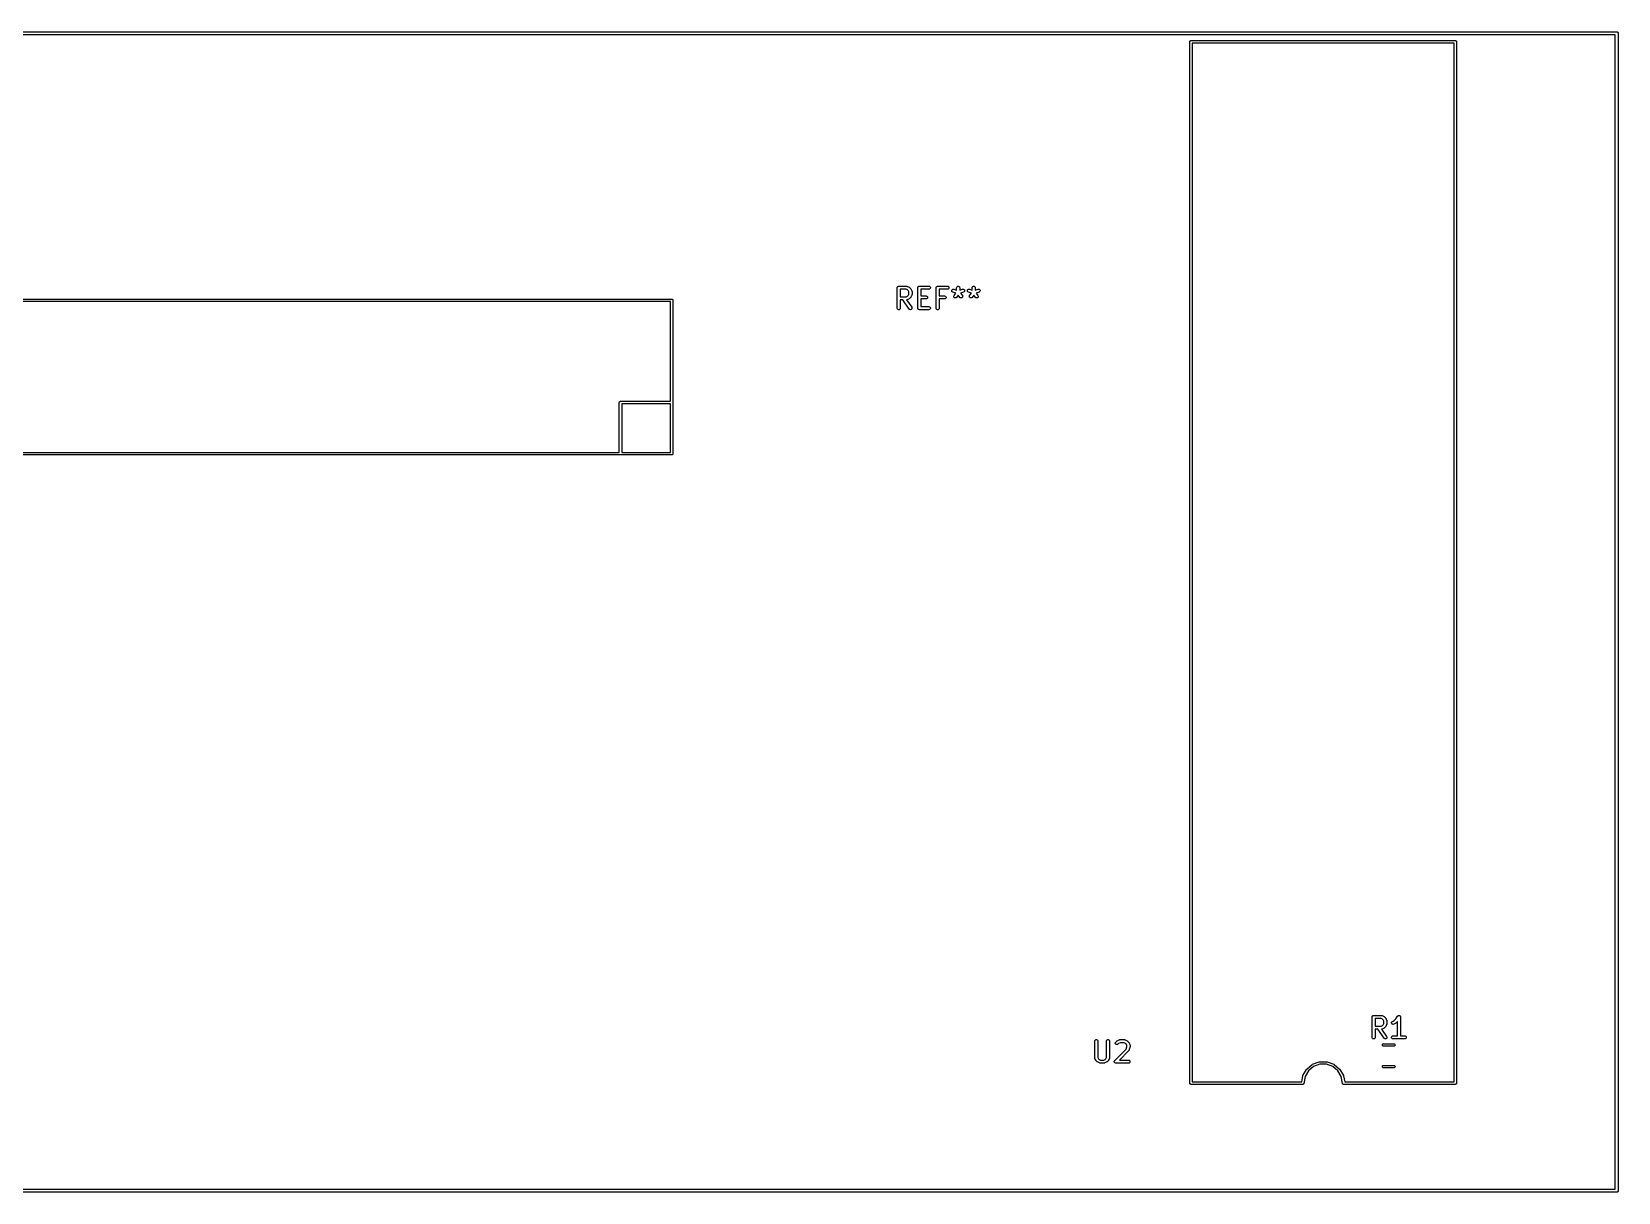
# Model space of a CAD drawing. Extents: x 70 to 225, y -126 to -70.
# Drawn here: x 147.7 to 225.3, y -126.5 to -69.7 of the extents above; entities that cross this region are included whole.
import ezdxf

# ---------------------------------------------------------------- set-up
doc = ezdxf.new("R2010")
doc.units = 0
doc.header["$MEASUREMENT"] = 0
doc.layers.add('BLACK', color=7, linetype='CONTINUOUS')

msp = doc.modelspace()

# ---------------------------------------------------------------- linework, layer by layer
at = {"layer": 'Black'}
for p, q in [((70.2, -69.725), (225.2, -69.725)), ((225.2, -69.725), (225.206, -69.7261)), ((225.206, -69.7261), (225.213, -69.7261)), ((225.213, -69.7261), (225.219, -69.7284)), ((225.219, -69.7284), (225.226, -69.7295)), ((225.226, -69.7295), (225.231, -69.7328)), ((225.231, -69.7328), (225.237, -69.735)), ((225.237, -69.735), (225.243, -69.7393)), ((225.243, -69.7393), (225.248, -69.7425)), ((225.248, -69.7425), (225.252, -69.7476)), ((225.252, -69.7476), (225.257, -69.7518)), ((225.257, -69.7518), (225.261, -69.7575)), ((225.261, -69.7575), (225.265, -69.7625)), ((225.265, -69.7625), (225.267, -69.7687)), ((225.267, -69.7687), (225.27, -69.7743)), ((225.27, -69.7743), (225.272, -69.7808)), ((225.272, -69.7808), (225.274, -69.787)), ((225.274, -69.787), (225.274, -69.7935)), ((225.274, -69.7935), (225.275, -69.8)), ((225.275, -69.8), (225.275, -126.4)), ((225.125, -69.875), (70.275, -69.875)), ((204.326, -70.2173), (204.327, -70.2122)), ((204.326, -121.137), (204.326, -70.2173)), ((204.327, -70.2069), (204.329, -70.202)), ((204.327, -70.2122), (204.327, -70.2069)), ((204.329, -70.202), (204.33, -70.1968)), ((204.33, -70.1968), (204.333, -70.1923)), ((204.333, -70.1923), (204.334, -70.1873)), ((204.334, -70.1873), (204.338, -70.1833)), ((204.338, -70.1833), (204.34, -70.1788)), ((204.34, -70.1788), (204.344, -70.1754)), ((204.344, -70.1754), (204.348, -70.1714)), ((204.348, -70.1714), (204.352, -70.1687)), ((204.352, -70.1687), (204.356, -70.1654)), ((204.356, -70.1654), (204.361, -70.1636)), ((204.361, -70.1636), (204.366, -70.161)), ((204.366, -70.161), (204.371, -70.16)), ((204.371, -70.16), (204.376, -70.1582)), ((204.376, -70.1582), (204.381, -70.1582)), ((204.381, -70.1582), (204.386, -70.1573)), ((204.386, -70.1573), (217.306, -70.1573)), ((217.246, -70.2773), (204.446, -70.2773)), ((204.446, -70.2773), (204.446, -121.077)), ((217.246, -121.077), (217.246, -70.2773)), ((217.306, -70.1573), (217.312, -70.1582)), ((217.312, -70.1582), (217.317, -70.1582)), ((217.317, -70.1582), (217.322, -70.16)), ((217.322, -70.16), (217.327, -70.161)), ((217.327, -70.161), (217.331, -70.1636)), ((217.331, -70.1636), (217.336, -70.1654)), ((217.336, -70.1654), (217.34, -70.1687)), ((217.34, -70.1687), (217.345, -70.1714)), ((217.345, -70.1714), (217.348, -70.1754)), ((217.348, -70.1754), (217.352, -70.1788)), ((217.352, -70.1788), (217.355, -70.1833)), ((217.355, -70.1833), (217.358, -70.1873)), ((217.358, -70.1873), (217.36, -70.1923)), ((217.36, -70.1923), (217.363, -70.1968)), ((217.363, -70.1968), (217.364, -70.202)), ((217.364, -70.202), (217.365, -70.2069)), ((217.365, -70.2069), (217.365, -70.2122)), ((217.365, -70.2122), (217.366, -70.2173)), ((217.366, -70.2173), (217.366, -121.137)), ((225.125, -126.325), (225.125, -69.875)), ((190.021, -82.2294), (190.024, -82.2232)), ((190.021, -82.2359), (190.021, -82.2294)), ((190.024, -82.2232), (190.025, -82.2167)), ((190.025, -82.2167), (190.028, -82.211)), ((190.028, -82.211), (190.03, -82.2049)), ((190.03, -82.2049), (190.035, -82.1999)), ((190.035, -82.1999), (190.038, -82.1942)), ((190.038, -82.1942), (190.043, -82.19)), ((190.043, -82.19), (190.047, -82.1849)), ((190.047, -82.1849), (190.053, -82.1816)), ((190.053, -82.1816), (190.058, -82.1774)), ((190.058, -82.1774), (190.064, -82.1752)), ((190.064, -82.1752), (190.07, -82.1719)), ((190.07, -82.1719), (190.076, -82.1708)), ((190.076, -82.1708), (190.082, -82.1685)), ((190.082, -82.1685), (190.089, -82.1685)), ((190.089, -82.1685), (190.095, -82.1674)), ((190.095, -82.1674), (190.476, -82.1674)), ((190.476, -82.1674), (190.48, -82.1681)), ((190.48, -82.1681), (190.485, -82.1679)), ((190.485, -82.1679), (190.493, -82.1704)), ((190.493, -82.1704), (190.502, -82.1719)), ((190.502, -82.1719), (190.506, -82.1741)), ((190.506, -82.1741), (190.51, -82.1753)), ((190.51, -82.1753), (190.605, -82.2229)), ((190.605, -82.2229), (190.615, -82.2301)), ((191.021, -82.2294), (191.024, -82.2232)), ((191.021, -82.2359), (191.021, -82.2294)), ((191.024, -82.2232), (191.025, -82.2167)), ((191.025, -82.2167), (191.028, -82.211)), ((191.028, -82.211), (191.03, -82.2049)), ((191.03, -82.2049), (191.035, -82.1999)), ((191.035, -82.1999), (191.038, -82.1942)), ((191.038, -82.1942), (191.043, -82.19)), ((191.043, -82.19), (191.047, -82.1849)), ((191.047, -82.1849), (191.053, -82.1816)), ((191.053, -82.1816), (191.058, -82.1774)), ((191.058, -82.1774), (191.064, -82.1752)), ((191.064, -82.1752), (191.07, -82.1719)), ((191.07, -82.1719), (191.076, -82.1708)), ((191.076, -82.1708), (191.082, -82.1685)), ((191.082, -82.1685), (191.089, -82.1685)), ((191.089, -82.1685), (191.095, -82.1674)), ((191.095, -82.1674), (191.571, -82.1674)), ((191.571, -82.1674), (191.597, -82.1719)), ((191.597, -82.1719), (191.62, -82.1849)), ((191.62, -82.1849), (191.636, -82.2049)), ((191.636, -82.2049), (191.645, -82.2294)), ((191.645, -82.2294), (191.645, -82.2554)), ((191.926, -82.2294), (191.928, -82.2232)), ((191.926, -82.2359), (191.926, -82.2294)), ((191.928, -82.2232), (191.93, -82.2167)), ((191.93, -82.2167), (191.933, -82.211)), ((191.933, -82.211), (191.935, -82.2049)), ((191.935, -82.2049), (191.939, -82.1999)), ((191.939, -82.1999), (191.943, -82.1942)), ((191.943, -82.1942), (191.948, -82.19)), ((191.948, -82.19), (191.952, -82.1849)), ((191.952, -82.1849), (191.957, -82.1816)), ((191.957, -82.1816), (191.962, -82.1774)), ((191.962, -82.1774), (191.969, -82.1752)), ((191.969, -82.1752), (191.974, -82.1719)), ((191.974, -82.1719), (191.981, -82.1708)), ((191.981, -82.1708), (191.987, -82.1685)), ((191.987, -82.1685), (191.994, -82.1685)), ((191.994, -82.1685), (192, -82.1674)), ((192, -82.1674), (192.476, -82.1674)), ((192.476, -82.1674), (192.502, -82.1719)), ((192.502, -82.1719), (192.524, -82.1849)), ((192.524, -82.1849), (192.541, -82.2049)), ((192.541, -82.2049), (192.55, -82.2294)), ((192.55, -82.2294), (192.55, -82.2554)), ((192.925, -82.2424), (192.93, -82.2167)), ((192.93, -82.2167), (192.943, -82.1942)), ((192.943, -82.1942), (192.962, -82.1774)), ((192.962, -82.1774), (192.987, -82.1685)), ((192.987, -82.1685), (193.013, -82.1685)), ((193.013, -82.1685), (193.037, -82.1774)), ((193.037, -82.1774), (193.057, -82.1942)), ((193.057, -82.1942), (193.07, -82.2167)), ((193.07, -82.2167), (193.075, -82.2424)), ((193.687, -82.2424), (193.691, -82.2167)), ((193.691, -82.2167), (193.704, -82.1942)), ((193.704, -82.1942), (193.724, -82.1774)), ((193.724, -82.1774), (193.749, -82.1685)), ((193.749, -82.1685), (193.775, -82.1685)), ((193.775, -82.1685), (193.799, -82.1774)), ((193.799, -82.1774), (193.819, -82.1942)), ((193.819, -82.1942), (193.832, -82.2167)), ((193.832, -82.2167), (193.837, -82.2424)), ((88.9913, -82.7973), (178.991, -82.7973)), ((178.931, -82.9173), (89.0513, -82.9173)), ((178.931, -87.7973), (178.931, -82.9173)), ((178.991, -82.7973), (178.997, -82.7982)), ((178.997, -82.7982), (179.002, -82.7982)), ((179.002, -82.7982), (179.007, -82.8)), ((179.007, -82.8), (179.012, -82.801)), ((179.012, -82.801), (179.016, -82.8036)), ((179.016, -82.8036), (179.021, -82.8054)), ((179.021, -82.8054), (179.025, -82.8087)), ((179.025, -82.8087), (179.03, -82.8114)), ((179.03, -82.8114), (179.033, -82.8154)), ((179.033, -82.8154), (179.037, -82.8188)), ((179.037, -82.8188), (179.04, -82.8233)), ((179.04, -82.8233), (179.043, -82.8273)), ((179.043, -82.8273), (179.045, -82.8323)), ((179.045, -82.8323), (179.048, -82.8368)), ((179.048, -82.8368), (179.049, -82.842)), ((179.049, -82.842), (179.05, -82.8469)), ((179.05, -82.8469), (179.05, -82.8522)), ((179.05, -82.8522), (179.051, -82.8573)), ((179.051, -82.8573), (179.051, -90.3573)), ((190.02, -82.2424), (190.021, -82.2359)), ((190.02, -83.2424), (190.02, -82.2424)), ((190.17, -82.3174), (190.17, -82.6912)), ((190.458, -82.3174), (190.17, -82.3174)), ((190.17, -82.6912), (190.458, -82.6912)), ((190.294, -82.8412), (190.17, -82.8412)), ((190.17, -82.8412), (190.17, -83.2424)), ((190.605, -83.2854), (190.294, -82.8412)), ((190.527, -82.3516), (190.458, -82.3174)), ((190.458, -82.6912), (190.527, -82.6569)), ((190.48, -82.8404), (190.477, -82.841)), ((190.477, -82.841), (190.728, -83.1994)), ((190.485, -82.8407), (190.48, -82.8404)), ((190.493, -82.8382), (190.485, -82.8407)), ((190.502, -82.8367), (190.493, -82.8382)), ((190.506, -82.8345), (190.502, -82.8367)), ((190.51, -82.8333), (190.506, -82.8345)), ((190.605, -82.7857), (190.51, -82.8333)), ((190.557, -82.382), (190.527, -82.3516)), ((190.527, -82.6569), (190.557, -82.6265)), ((190.592, -82.4506), (190.557, -82.382)), ((190.557, -82.6265), (190.592, -82.558)), ((190.592, -82.558), (190.592, -82.4506)), ((190.615, -82.7785), (190.605, -82.7857)), ((190.615, -82.2301), (190.624, -82.237)), ((190.624, -82.7716), (190.615, -82.7785)), ((190.624, -82.237), (190.672, -82.2846)), ((190.672, -82.724), (190.624, -82.7716)), ((190.672, -82.2846), (190.679, -82.2944)), ((190.679, -82.7142), (190.672, -82.724)), ((190.679, -82.2944), (190.686, -82.3041)), ((190.686, -82.7045), (190.679, -82.7142)), ((190.686, -82.3041), (190.734, -82.3993)), ((190.734, -82.6093), (190.686, -82.7045)), ((190.734, -82.3993), (190.735, -82.4035)), ((190.735, -82.6051), (190.734, -82.6093)), ((190.735, -82.4035), (190.737, -82.4072)), ((190.737, -82.6014), (190.735, -82.6051)), ((190.737, -82.4072), (190.739, -82.4159)), ((190.739, -82.5927), (190.737, -82.6014)), ((190.739, -82.4159), (190.741, -82.4243)), ((190.741, -82.5843), (190.739, -82.5927)), ((190.741, -82.4243), (190.741, -82.4286)), ((190.741, -82.4286), (190.742, -82.4329)), ((190.742, -82.5757), (190.741, -82.58)), ((190.741, -82.58), (190.741, -82.5843)), ((190.742, -82.4329), (190.742, -82.5757)), ((191.02, -82.2424), (191.021, -82.2359)), ((191.02, -83.2424), (191.02, -82.2424)), ((191.571, -82.3174), (191.17, -82.3174)), ((191.17, -82.3174), (191.17, -82.6436)), ((191.17, -82.6436), (191.429, -82.6436)), ((191.429, -82.7936), (191.17, -82.7936)), ((191.17, -82.7936), (191.17, -83.1674)), ((191.429, -82.6436), (191.454, -82.6481)), ((191.454, -82.789), (191.429, -82.7936)), ((191.454, -82.6481), (191.477, -82.6611)), ((191.477, -82.776), (191.454, -82.789)), ((191.477, -82.6611), (191.494, -82.6811)), ((191.494, -82.7561), (191.477, -82.776)), ((191.494, -82.6811), (191.502, -82.7055)), ((191.502, -82.7316), (191.494, -82.7561)), ((191.502, -82.7055), (191.502, -82.7316)), ((191.597, -82.3129), (191.571, -82.3174)), ((191.62, -82.2998), (191.597, -82.3129)), ((191.636, -82.2799), (191.62, -82.2998)), ((191.645, -82.2554), (191.636, -82.2799)), ((191.925, -82.2424), (191.926, -82.2359)), ((191.925, -83.2424), (191.925, -82.2424)), ((192.476, -82.3174), (192.075, -82.3174)), ((192.075, -82.3174), (192.075, -82.6436)), ((192.075, -82.6436), (192.333, -82.6436)), ((192.333, -82.7936), (192.075, -82.7936)), ((192.075, -82.7936), (192.075, -83.2424)), ((192.333, -82.6436), (192.359, -82.6481)), ((192.359, -82.789), (192.333, -82.7936)), ((192.359, -82.6481), (192.382, -82.6611)), ((192.382, -82.776), (192.359, -82.789)), ((192.382, -82.6611), (192.398, -82.6811)), ((192.398, -82.7561), (192.382, -82.776)), ((192.398, -82.6811), (192.407, -82.7055)), ((192.407, -82.7316), (192.398, -82.7561)), ((192.407, -82.7055), (192.407, -82.7316)), ((192.502, -82.3129), (192.476, -82.3174)), ((192.524, -82.2998), (192.502, -82.3129)), ((192.541, -82.2799), (192.524, -82.2998)), ((192.55, -82.2554), (192.541, -82.2799)), ((192.688, -82.3699), (192.698, -82.3457)), ((192.688, -82.3959), (192.688, -82.3699)), ((192.696, -82.4207), (192.688, -82.3959)), ((192.712, -82.4411), (192.696, -82.4207)), ((192.698, -82.3457), (192.716, -82.3263)), ((192.734, -82.4549), (192.712, -82.4411)), ((192.716, -82.3263), (192.738, -82.314)), ((192.881, -82.5138), (192.734, -82.4549)), ((192.738, -82.314), (192.764, -82.3103)), ((192.764, -82.3103), (192.79, -82.3156)), ((192.782, -82.675), (192.785, -82.6492)), ((192.788, -82.7004), (192.782, -82.675)), ((192.785, -82.6492), (192.797, -82.626)), ((192.802, -82.7222), (192.788, -82.7004)), ((192.79, -82.3156), (192.925, -82.3697)), ((192.797, -82.626), (192.881, -82.5138)), ((192.823, -82.7379), (192.802, -82.7222)), ((192.848, -82.7454), (192.823, -82.7379)), ((192.874, -82.744), (192.848, -82.7454)), ((192.898, -82.7338), (192.874, -82.744)), ((192.917, -82.716), (192.898, -82.7338)), ((193, -82.6055), (192.917, -82.716)), ((192.925, -82.3697), (192.925, -82.2424)), ((193.083, -82.716), (193, -82.6055)), ((193.075, -82.2424), (193.075, -82.3697)), ((193.075, -82.3697), (193.21, -82.3156)), ((193.102, -82.7338), (193.083, -82.716)), ((193.126, -82.744), (193.102, -82.7338)), ((193.266, -82.4549), (193.119, -82.5138)), ((193.119, -82.5138), (193.203, -82.626)), ((193.152, -82.7454), (193.126, -82.744)), ((193.177, -82.7379), (193.152, -82.7454)), ((193.198, -82.7222), (193.177, -82.7379)), ((193.212, -82.7004), (193.198, -82.7222)), ((193.203, -82.626), (193.215, -82.6492)), ((193.21, -82.3156), (193.236, -82.3103)), ((193.218, -82.675), (193.212, -82.7004)), ((193.215, -82.6492), (193.218, -82.675)), ((193.236, -82.3103), (193.262, -82.314)), ((193.262, -82.314), (193.284, -82.3263)), ((193.288, -82.4411), (193.266, -82.4549)), ((193.284, -82.3263), (193.302, -82.3457)), ((193.304, -82.4207), (193.288, -82.4411)), ((193.302, -82.3457), (193.312, -82.3699)), ((193.312, -82.3959), (193.304, -82.4207)), ((193.312, -82.3699), (193.312, -82.3959)), ((193.45, -82.3699), (193.46, -82.3457)), ((193.45, -82.3959), (193.45, -82.3699)), ((193.458, -82.4207), (193.45, -82.3959)), ((193.474, -82.4411), (193.458, -82.4207)), ((193.46, -82.3457), (193.477, -82.3263)), ((193.496, -82.4549), (193.474, -82.4411)), ((193.477, -82.3263), (193.5, -82.314)), ((193.643, -82.5138), (193.496, -82.4549)), ((193.5, -82.314), (193.526, -82.3103)), ((193.526, -82.3103), (193.552, -82.3156)), ((193.544, -82.675), (193.547, -82.6492)), ((193.55, -82.7004), (193.544, -82.675)), ((193.547, -82.6492), (193.559, -82.626)), ((193.564, -82.7222), (193.55, -82.7004)), ((193.552, -82.3156), (193.687, -82.3697)), ((193.559, -82.626), (193.643, -82.5138)), ((193.585, -82.7379), (193.564, -82.7222)), ((193.61, -82.7454), (193.585, -82.7379)), ((193.636, -82.744), (193.61, -82.7454)), ((193.66, -82.7338), (193.636, -82.744)), ((193.679, -82.716), (193.66, -82.7338)), ((193.762, -82.6055), (193.679, -82.716)), ((193.687, -82.3697), (193.687, -82.2424)), ((193.845, -82.716), (193.762, -82.6055)), ((193.837, -82.2424), (193.837, -82.3697)), ((193.837, -82.3697), (193.972, -82.3156)), ((193.864, -82.7338), (193.845, -82.716)), ((193.888, -82.744), (193.864, -82.7338)), ((194.028, -82.4549), (193.881, -82.5138)), ((193.881, -82.5138), (193.965, -82.626)), ((193.914, -82.7454), (193.888, -82.744)), ((193.939, -82.7379), (193.914, -82.7454)), ((193.959, -82.7222), (193.939, -82.7379)), ((193.974, -82.7004), (193.959, -82.7222)), ((193.965, -82.626), (193.977, -82.6492)), ((193.972, -82.3156), (193.998, -82.3103)), ((193.98, -82.675), (193.974, -82.7004)), ((193.977, -82.6492), (193.98, -82.675)), ((193.998, -82.3103), (194.023, -82.314)), ((194.023, -82.314), (194.046, -82.3263)), ((194.05, -82.4411), (194.028, -82.4549)), ((194.046, -82.3263), (194.064, -82.3457)), ((194.066, -82.4207), (194.05, -82.4411)), ((194.064, -82.3457), (194.073, -82.3699)), ((194.074, -82.3959), (194.066, -82.4207)), ((194.073, -82.3699), (194.074, -82.3959)), ((190.025, -83.268), (190.02, -83.2424)), ((190.038, -83.2906), (190.025, -83.268)), ((190.058, -83.3073), (190.038, -83.2906)), ((190.082, -83.3162), (190.058, -83.3073)), ((190.108, -83.3162), (190.082, -83.3162)), ((190.133, -83.3073), (190.108, -83.3162)), ((190.153, -83.2906), (190.133, -83.3073)), ((190.166, -83.268), (190.153, -83.2906)), ((190.17, -83.2424), (190.166, -83.268)), ((190.624, -83.3038), (190.605, -83.2854)), ((190.647, -83.3148), (190.624, -83.3038)), ((190.673, -83.3171), (190.647, -83.3148)), ((190.698, -83.3104), (190.673, -83.3171)), ((190.72, -83.2954), (190.698, -83.3104)), ((190.735, -83.2741), (190.72, -83.2954)), ((190.728, -83.1994), (190.739, -83.223)), ((190.741, -83.2489), (190.735, -83.2741)), ((190.739, -83.223), (190.741, -83.2489)), ((191.021, -83.2488), (191.02, -83.2424)), ((191.021, -83.2554), (191.021, -83.2488)), ((191.024, -83.2616), (191.021, -83.2554)), ((191.025, -83.268), (191.024, -83.2616)), ((191.028, -83.2737), (191.025, -83.268)), ((191.03, -83.2799), (191.028, -83.2737)), ((191.035, -83.2849), (191.03, -83.2799)), ((191.038, -83.2906), (191.035, -83.2849)), ((191.043, -83.2948), (191.038, -83.2906)), ((191.047, -83.2998), (191.043, -83.2948)), ((191.053, -83.3031), (191.047, -83.2998)), ((191.058, -83.3073), (191.053, -83.3031)), ((191.064, -83.3096), (191.058, -83.3073)), ((191.07, -83.3129), (191.064, -83.3096)), ((191.076, -83.314), (191.07, -83.3129)), ((191.082, -83.3162), (191.076, -83.314)), ((191.089, -83.3162), (191.082, -83.3162)), ((191.095, -83.3174), (191.089, -83.3162)), ((191.571, -83.3174), (191.095, -83.3174)), ((191.17, -83.1674), (191.571, -83.1674)), ((191.571, -83.1674), (191.597, -83.1719)), ((191.597, -83.3129), (191.571, -83.3174)), ((191.597, -83.1719), (191.62, -83.1849)), ((191.62, -83.2998), (191.597, -83.3129)), ((191.62, -83.1849), (191.636, -83.2049)), ((191.636, -83.2799), (191.62, -83.2998)), ((191.636, -83.2049), (191.645, -83.2294)), ((191.645, -83.2554), (191.636, -83.2799)), ((191.645, -83.2294), (191.645, -83.2554)), ((191.93, -83.268), (191.925, -83.2424)), ((191.943, -83.2906), (191.93, -83.268)), ((191.962, -83.3073), (191.943, -83.2906)), ((191.987, -83.3162), (191.962, -83.3073)), ((192.013, -83.3162), (191.987, -83.3162)), ((192.037, -83.3073), (192.013, -83.3162)), ((192.057, -83.2906), (192.037, -83.3073)), ((192.07, -83.268), (192.057, -83.2906)), ((192.075, -83.2424), (192.07, -83.268)), ((176.431, -87.8573), (176.432, -87.8522)), ((176.431, -90.2973), (176.431, -87.8573)), ((176.432, -87.8469), (176.434, -87.842)), ((176.432, -87.8522), (176.432, -87.8469)), ((176.434, -87.842), (176.435, -87.8368)), ((176.435, -87.8368), (176.438, -87.8323)), ((176.438, -87.8323), (176.439, -87.8273)), ((176.439, -87.8273), (176.443, -87.8233)), ((176.443, -87.8233), (176.445, -87.8188)), ((176.445, -87.8188), (176.449, -87.8154)), ((176.449, -87.8154), (176.453, -87.8114)), ((176.453, -87.8114), (176.457, -87.8087)), ((176.457, -87.8087), (176.461, -87.8054)), ((176.461, -87.8054), (176.466, -87.8036)), ((176.466, -87.8036), (176.471, -87.801)), ((176.471, -87.801), (176.476, -87.8)), ((176.476, -87.8), (176.481, -87.7982)), ((176.481, -87.7982), (176.486, -87.7982)), ((176.486, -87.7982), (176.491, -87.7973)), ((176.491, -87.7973), (178.931, -87.7973)), ((176.551, -87.9173), (176.551, -90.2973)), ((178.931, -87.9173), (176.551, -87.9173)), ((178.931, -90.2973), (178.931, -87.9173)), ((178.991, -90.4173), (88.9913, -90.4173)), ((89.0513, -90.2973), (176.431, -90.2973)), ((176.551, -90.2973), (178.931, -90.2973)), ((178.997, -90.4164), (178.991, -90.4173)), ((179.002, -90.4164), (178.997, -90.4164)), ((179.007, -90.4146), (179.002, -90.4164)), ((179.012, -90.4137), (179.007, -90.4146)), ((179.016, -90.4111), (179.012, -90.4137)), ((179.021, -90.4093), (179.016, -90.4111)), ((179.025, -90.4059), (179.021, -90.4093)), ((179.03, -90.4033), (179.025, -90.4059)), ((179.033, -90.3993), (179.03, -90.4033)), ((179.037, -90.3959), (179.033, -90.3993)), ((179.04, -90.3914), (179.037, -90.3959)), ((179.043, -90.3873), (179.04, -90.3914)), ((179.045, -90.3824), (179.043, -90.3873)), ((179.048, -90.3779), (179.045, -90.3824)), ((179.049, -90.3727), (179.048, -90.3779)), ((179.05, -90.3678), (179.049, -90.3727)), ((179.051, -90.3573), (179.05, -90.3625)), ((179.05, -90.3625), (179.05, -90.3678)), ((213.237, -117.902), (213.238, -117.896)), ((213.237, -118.902), (213.237, -117.902)), ((213.238, -117.889), (213.24, -117.883)), ((213.238, -117.896), (213.238, -117.889)), ((213.24, -117.883), (213.241, -117.877)), ((213.241, -117.877), (213.245, -117.871)), ((213.245, -117.871), (213.247, -117.865)), ((213.247, -117.865), (213.251, -117.86)), ((213.251, -117.86), (213.254, -117.854)), ((213.254, -117.854), (213.259, -117.85)), ((213.259, -117.85), (213.264, -117.845)), ((213.264, -117.845), (213.269, -117.842)), ((213.269, -117.842), (213.274, -117.837)), ((213.274, -117.837), (213.281, -117.835)), ((213.281, -117.835), (213.286, -117.832)), ((213.286, -117.832), (213.293, -117.831)), ((213.293, -117.831), (213.299, -117.829)), ((213.299, -117.829), (213.305, -117.829)), ((213.305, -117.829), (213.312, -117.827)), ((213.312, -117.827), (213.693, -117.827)), ((213.693, -117.827), (213.697, -117.828)), ((213.697, -117.828), (213.701, -117.828)), ((213.701, -117.828), (213.71, -117.83)), ((213.71, -117.83), (213.719, -117.832)), ((213.719, -117.832), (213.722, -117.834)), ((213.722, -117.834), (213.726, -117.835)), ((213.726, -117.835), (213.822, -117.883)), ((213.822, -117.883), (213.831, -117.89)), ((213.831, -117.89), (213.841, -117.897)), ((213.841, -117.897), (213.889, -117.945)), ((214.396, -117.997), (214.488, -117.861)), ((214.488, -117.861), (214.49, -117.858)), ((214.49, -117.858), (214.493, -117.854)), ((214.493, -117.854), (214.499, -117.848)), ((214.499, -117.848), (214.506, -117.842)), ((214.506, -117.842), (214.509, -117.84)), ((214.509, -117.84), (214.512, -117.837)), ((214.512, -117.837), (214.521, -117.834)), ((214.521, -117.834), (214.529, -117.83)), ((214.529, -117.83), (214.533, -117.83)), ((214.533, -117.83), (214.537, -117.829)), ((214.537, -117.829), (214.546, -117.829)), ((214.546, -117.829), (214.555, -117.828)), ((214.555, -117.828), (214.559, -117.829)), ((214.559, -117.829), (214.563, -117.829)), ((214.563, -117.829), (214.571, -117.832)), ((214.571, -117.832), (214.58, -117.834)), ((214.58, -117.834), (214.584, -117.836)), ((214.584, -117.836), (214.587, -117.837)), ((214.587, -117.837), (214.594, -117.843)), ((214.594, -117.843), (214.602, -117.848)), ((214.602, -117.848), (214.604, -117.852)), ((214.604, -117.852), (214.607, -117.854)), ((214.607, -117.854), (214.612, -117.862)), ((214.612, -117.862), (214.617, -117.869)), ((214.617, -117.869), (214.618, -117.873)), ((214.618, -117.873), (214.62, -117.877)), ((214.62, -117.877), (214.622, -117.886)), ((214.622, -117.886), (214.625, -117.894)), ((214.625, -117.894), (214.624, -117.898)), ((214.624, -117.898), (214.625, -117.902)), ((214.625, -117.902), (214.625, -118.827)), ((213.387, -117.977), (213.387, -118.351)), ((213.675, -117.977), (213.387, -117.977)), ((213.387, -118.351), (213.675, -118.351)), ((213.511, -118.501), (213.387, -118.501)), ((213.387, -118.501), (213.387, -118.902)), ((213.822, -118.945), (213.511, -118.501)), ((213.744, -118.012), (213.675, -117.977)), ((213.675, -118.351), (213.744, -118.317)), ((213.697, -118.5), (213.694, -118.501)), ((213.694, -118.501), (213.945, -118.859)), ((213.701, -118.501), (213.697, -118.5)), ((213.71, -118.498), (213.701, -118.501)), ((213.719, -118.497), (213.71, -118.498)), ((213.722, -118.495), (213.719, -118.497)), ((213.726, -118.493), (213.722, -118.495)), ((213.822, -118.446), (213.726, -118.493)), ((213.774, -118.042), (213.744, -118.012)), ((213.744, -118.317), (213.774, -118.287)), ((213.808, -118.111), (213.774, -118.042)), ((213.774, -118.287), (213.808, -118.218)), ((213.808, -118.218), (213.808, -118.111)), ((213.831, -118.438), (213.822, -118.446)), ((213.841, -118.432), (213.831, -118.438)), ((213.889, -118.384), (213.841, -118.432)), ((213.889, -117.945), (213.896, -117.954)), ((213.896, -118.374), (213.889, -118.384)), ((213.896, -117.954), (213.903, -117.964)), ((213.903, -118.364), (213.896, -118.374)), ((213.903, -117.964), (213.95, -118.059)), ((213.95, -118.269), (213.903, -118.364)), ((213.95, -118.059), (213.952, -118.063)), ((213.952, -118.265), (213.95, -118.269)), ((213.952, -118.063), (213.954, -118.067)), ((213.954, -118.261), (213.952, -118.265)), ((213.954, -118.067), (213.955, -118.076)), ((213.955, -118.253), (213.954, -118.261)), ((213.955, -118.076), (213.958, -118.084)), ((213.958, -118.244), (213.955, -118.253)), ((213.958, -118.084), (213.958, -118.089)), ((213.958, -118.089), (213.958, -118.093)), ((213.958, -118.093), (213.958, -118.236)), ((213.958, -118.236), (213.958, -118.24)), ((213.958, -118.24), (213.958, -118.244)), ((214.189, -118.184), (214.195, -118.158)), ((214.192, -118.209), (214.189, -118.184)), ((214.204, -118.233), (214.192, -118.209)), ((214.195, -118.158), (214.21, -118.137)), ((214.223, -118.251), (214.204, -118.233)), ((214.21, -118.137), (214.231, -118.121)), ((214.247, -118.261), (214.223, -118.251)), ((214.231, -118.121), (214.315, -118.079)), ((214.273, -118.263), (214.247, -118.261)), ((214.298, -118.255), (214.273, -118.263)), ((214.393, -118.208), (214.298, -118.255)), ((214.315, -118.079), (214.396, -117.997)), ((214.403, -118.2), (214.393, -118.208)), ((214.413, -118.194), (214.403, -118.2)), ((214.475, -118.131), (214.413, -118.194)), ((214.475, -118.827), (214.475, -118.131)), ((199.679, -119.085), (199.684, -119.059)), ((199.679, -119.894), (199.679, -119.085)), ((199.684, -119.059), (199.697, -119.037)), ((199.697, -119.037), (199.717, -119.02)), ((199.717, -119.02), (199.741, -119.011)), ((199.741, -119.011), (199.767, -119.011)), ((199.767, -119.011), (199.792, -119.02)), ((199.792, -119.02), (199.812, -119.037)), ((199.812, -119.037), (199.825, -119.059)), ((199.825, -119.059), (199.829, -119.085)), ((199.829, -119.085), (199.829, -119.877)), ((200.251, -119.085), (200.255, -119.059)), ((200.251, -119.877), (200.251, -119.085)), ((200.255, -119.059), (200.268, -119.037)), ((200.268, -119.037), (200.288, -119.02)), ((200.288, -119.02), (200.313, -119.011)), ((200.313, -119.011), (200.339, -119.011)), ((200.339, -119.011), (200.363, -119.02)), ((200.363, -119.02), (200.383, -119.037)), ((200.383, -119.037), (200.396, -119.059)), ((200.396, -119.059), (200.401, -119.085)), ((200.401, -119.085), (200.401, -119.894)), ((200.68, -119.173), (200.686, -119.148)), ((200.682, -119.199), (200.68, -119.173)), ((200.693, -119.223), (200.682, -119.199)), ((200.686, -119.148), (200.701, -119.127)), ((200.711, -119.241), (200.693, -119.223)), ((200.701, -119.127), (200.749, -119.079)), ((200.735, -119.252), (200.711, -119.241)), ((200.761, -119.255), (200.735, -119.252)), ((200.749, -119.079), (200.759, -119.072)), ((200.759, -119.072), (200.769, -119.065)), ((200.786, -119.248), (200.761, -119.255)), ((200.769, -119.065), (200.864, -119.018)), ((200.807, -119.233), (200.786, -119.248)), ((200.846, -119.194), (200.807, -119.233)), ((200.915, -119.16), (200.846, -119.194)), ((200.864, -119.018), (200.868, -119.016)), ((200.868, -119.016), (200.872, -119.014)), ((200.872, -119.014), (200.88, -119.013)), ((200.88, -119.013), (200.889, -119.01)), ((200.889, -119.01), (200.893, -119.01)), ((200.893, -119.01), (200.897, -119.01)), ((200.897, -119.01), (201.135, -119.01)), ((201.118, -119.16), (200.915, -119.16)), ((201.186, -119.194), (201.118, -119.16)), ((201.135, -119.01), (201.14, -119.01)), ((201.14, -119.01), (201.144, -119.01)), ((201.144, -119.01), (201.152, -119.013)), ((201.152, -119.013), (201.161, -119.014)), ((201.161, -119.014), (201.165, -119.016)), ((201.165, -119.016), (201.169, -119.018)), ((201.169, -119.018), (201.264, -119.065)), ((201.217, -119.224), (201.186, -119.194)), ((201.213, -119.473), (201.251, -119.358)), ((201.251, -119.293), (201.217, -119.224)), ((201.251, -119.358), (201.251, -119.293)), ((201.264, -119.065), (201.274, -119.072)), ((201.274, -119.072), (201.284, -119.079)), ((201.284, -119.079), (201.331, -119.127)), ((201.331, -119.127), (201.338, -119.137)), ((201.338, -119.137), (201.345, -119.146)), ((201.345, -119.146), (201.393, -119.242)), ((201.397, -119.394), (201.349, -119.537)), ((201.393, -119.242), (201.394, -119.246)), ((201.394, -119.246), (201.396, -119.25)), ((201.396, -119.25), (201.398, -119.258)), ((201.399, -119.382), (201.397, -119.394)), ((201.398, -119.258), (201.4, -119.267)), ((201.401, -119.37), (201.399, -119.382)), ((201.4, -119.267), (201.4, -119.271)), ((201.4, -119.271), (201.401, -119.275)), ((201.401, -119.275), (201.401, -119.37)), ((213.241, -118.928), (213.237, -118.902)), ((213.254, -118.951), (213.241, -118.928)), ((213.274, -118.967), (213.254, -118.951)), ((213.299, -118.976), (213.274, -118.967)), ((213.325, -118.976), (213.299, -118.976)), ((213.349, -118.967), (213.325, -118.976)), ((213.369, -118.951), (213.349, -118.967)), ((213.382, -118.928), (213.369, -118.951)), ((213.387, -118.902), (213.382, -118.928)), ((213.741, -119.26), (213.748, -119.24)), ((213.741, -119.28), (213.741, -119.26)), ((213.748, -119.3), (213.741, -119.28)), ((213.748, -119.24), (213.761, -119.224)), ((213.761, -119.316), (213.748, -119.3)), ((213.761, -119.224), (213.779, -119.214)), ((213.779, -119.326), (213.761, -119.316)), ((213.779, -119.214), (213.8, -119.21)), ((213.8, -119.33), (213.779, -119.326)), ((213.8, -119.21), (214.3, -119.21)), ((214.3, -119.33), (213.8, -119.33)), ((213.84, -118.964), (213.822, -118.945)), ((213.864, -118.975), (213.84, -118.964)), ((213.89, -118.977), (213.864, -118.975)), ((213.915, -118.97), (213.89, -118.977)), ((213.936, -118.955), (213.915, -118.97)), ((213.951, -118.934), (213.936, -118.955)), ((213.945, -118.859), (213.956, -118.883)), ((213.958, -118.909), (213.951, -118.934)), ((213.956, -118.883), (213.958, -118.909)), ((214.19, -118.889), (214.199, -118.865)), ((214.19, -118.915), (214.19, -118.889)), ((214.199, -118.94), (214.19, -118.915)), ((214.199, -118.865), (214.216, -118.845)), ((214.216, -118.96), (214.199, -118.94)), ((214.216, -118.845), (214.239, -118.832)), ((214.239, -118.973), (214.216, -118.96)), ((214.239, -118.832), (214.264, -118.827)), ((214.264, -118.977), (214.239, -118.973)), ((214.264, -118.827), (214.475, -118.827)), ((214.836, -118.977), (214.264, -118.977)), ((214.3, -119.21), (214.321, -119.214)), ((214.321, -119.326), (214.3, -119.33)), ((214.321, -119.214), (214.339, -119.224)), ((214.339, -119.316), (214.321, -119.326)), ((214.339, -119.224), (214.352, -119.24)), ((214.352, -119.3), (214.339, -119.316)), ((214.352, -119.24), (214.359, -119.26)), ((214.359, -119.28), (214.352, -119.3)), ((214.359, -119.26), (214.359, -119.28)), ((214.625, -118.827), (214.836, -118.827)), ((214.836, -118.827), (214.861, -118.832)), ((214.861, -118.973), (214.836, -118.977)), ((214.861, -118.832), (214.884, -118.845)), ((214.884, -118.96), (214.861, -118.973)), ((214.884, -118.845), (214.901, -118.865)), ((214.901, -118.94), (214.884, -118.96)), ((214.901, -118.865), (214.91, -118.889)), ((214.91, -118.915), (214.901, -118.94)), ((214.91, -118.889), (214.91, -118.915)), ((199.68, -119.898), (199.679, -119.894)), ((199.68, -119.903), (199.68, -119.898)), ((199.682, -119.911), (199.68, -119.903)), ((199.684, -119.92), (199.682, -119.911)), ((199.686, -119.924), (199.684, -119.92)), ((199.687, -119.928), (199.686, -119.924)), ((199.735, -120.023), (199.687, -119.928)), ((199.742, -120.033), (199.735, -120.023)), ((199.749, -120.043), (199.742, -120.033)), ((199.797, -120.09), (199.749, -120.043)), ((199.806, -120.097), (199.797, -120.09)), ((199.816, -120.104), (199.806, -120.097)), ((199.911, -120.152), (199.816, -120.104)), ((199.829, -119.877), (199.864, -119.945)), ((199.864, -119.945), (199.894, -119.975)), ((199.894, -119.975), (199.963, -120.01)), ((199.916, -120.153), (199.911, -120.152)), ((199.919, -120.155), (199.916, -120.153)), ((199.928, -120.157), (199.919, -120.155)), ((199.936, -120.159), (199.928, -120.157)), ((199.941, -120.159), (199.936, -120.159)), ((199.945, -120.16), (199.941, -120.159)), ((200.135, -120.16), (199.945, -120.16)), ((199.963, -120.01), (200.118, -120.01)), ((200.118, -120.01), (200.186, -119.975)), ((200.14, -120.159), (200.135, -120.16)), ((200.144, -120.159), (200.14, -120.159)), ((200.152, -120.157), (200.144, -120.159)), ((200.161, -120.155), (200.152, -120.157)), ((200.165, -120.153), (200.161, -120.155)), ((200.169, -120.152), (200.165, -120.153)), ((200.264, -120.104), (200.169, -120.152)), ((200.186, -119.975), (200.217, -119.945)), ((200.217, -119.945), (200.251, -119.877)), ((200.274, -120.097), (200.264, -120.104)), ((200.284, -120.09), (200.274, -120.097)), ((200.331, -120.043), (200.284, -120.09)), ((200.338, -120.033), (200.331, -120.043)), ((200.345, -120.023), (200.338, -120.033)), ((200.393, -119.928), (200.345, -120.023)), ((200.394, -119.924), (200.393, -119.928)), ((200.396, -119.92), (200.394, -119.924)), ((200.398, -119.911), (200.396, -119.92)), ((200.4, -119.903), (200.398, -119.911)), ((200.401, -119.894), (200.4, -119.898)), ((200.4, -119.898), (200.4, -119.903)), ((200.632, -120.078), (200.633, -120.075)), ((200.633, -120.088), (200.632, -120.078)), ((200.633, -120.072), (200.636, -120.062)), ((200.633, -120.075), (200.633, -120.072)), ((200.633, -120.098), (200.633, -120.088)), ((200.634, -120.101), (200.633, -120.098)), ((200.634, -120.104), (200.634, -120.101)), ((200.639, -120.113), (200.634, -120.104)), ((200.636, -120.062), (200.639, -120.053)), ((200.639, -120.053), (200.641, -120.05)), ((200.642, -120.122), (200.639, -120.113)), ((200.641, -120.05), (200.642, -120.047)), ((200.642, -120.047), (200.648, -120.04)), ((200.644, -120.125), (200.642, -120.122)), ((200.645, -120.128), (200.644, -120.125)), ((200.652, -120.135), (200.645, -120.128)), ((200.648, -120.04), (200.654, -120.032)), ((200.659, -120.142), (200.652, -120.135)), ((200.654, -120.032), (201.213, -119.473)), ((200.661, -120.144), (200.659, -120.142)), ((200.664, -120.146), (200.661, -120.144)), ((200.673, -120.15), (200.664, -120.146)), ((200.681, -120.155), (200.673, -120.15)), ((200.684, -120.156), (200.681, -120.155)), ((200.687, -120.157), (200.684, -120.156)), ((200.697, -120.158), (200.687, -120.157)), ((200.707, -120.16), (200.697, -120.158)), ((201.326, -120.16), (200.707, -120.16)), ((201.331, -119.566), (200.888, -120.01)), ((200.888, -120.01), (201.326, -120.01)), ((201.326, -120.01), (201.352, -120.014)), ((201.352, -120.155), (201.326, -120.16)), ((201.334, -119.563), (201.331, -119.566)), ((201.337, -119.56), (201.334, -119.563)), ((201.341, -119.552), (201.337, -119.56)), ((201.346, -119.545), (201.341, -119.552)), ((201.347, -119.541), (201.346, -119.545)), ((201.349, -119.537), (201.347, -119.541)), ((201.352, -120.014), (201.374, -120.027)), ((201.374, -120.142), (201.352, -120.155)), ((201.374, -120.027), (201.391, -120.047)), ((201.391, -120.122), (201.374, -120.142)), ((201.391, -120.047), (201.4, -120.072)), ((201.4, -120.098), (201.391, -120.122)), ((201.4, -120.072), (201.4, -120.098)), ((210.042, -120.449), (210.308, -120.225)), ((210.308, -120.225), (210.326, -120.215)), ((210.326, -120.215), (210.652, -120.096)), ((210.683, -120.213), (210.377, -120.324)), ((210.652, -120.096), (210.673, -120.093)), ((210.673, -120.093), (211.02, -120.093)), ((211.009, -120.213), (210.683, -120.213)), ((211.316, -120.324), (211.009, -120.213)), ((211.02, -120.093), (211.041, -120.096)), ((211.041, -120.096), (211.367, -120.215)), ((211.367, -120.215), (211.367, -120.215)), ((211.367, -120.215), (211.378, -120.222)), ((211.378, -120.222), (211.385, -120.225)), ((211.385, -120.225), (211.385, -120.225)), ((211.385, -120.225), (211.651, -120.449)), ((209.796, -121.077), (209.848, -120.785)), ((209.848, -120.785), (209.855, -120.765)), ((209.855, -120.765), (210.028, -120.465)), ((209.855, -120.765), (209.855, -120.765)), ((209.964, -120.816), (209.905, -121.148)), ((210.127, -120.534), (209.964, -120.816)), ((210.028, -120.465), (210.037, -120.454)), ((210.028, -120.465), (210.028, -120.465)), ((210.037, -120.454), (210.042, -120.449)), ((210.042, -120.449), (210.042, -120.449)), ((210.377, -120.324), (210.127, -120.534)), ((211.566, -120.534), (211.316, -120.324)), ((211.729, -120.816), (211.566, -120.534)), ((211.651, -120.449), (211.651, -120.449)), ((211.651, -120.449), (211.652, -120.449)), ((211.652, -120.449), (211.664, -120.465)), ((211.664, -120.465), (211.664, -120.465)), ((211.664, -120.465), (211.838, -120.765)), ((211.787, -121.148), (211.729, -120.816)), ((211.838, -120.765), (211.838, -120.765)), ((211.838, -120.765), (211.841, -120.774)), ((211.841, -120.774), (211.845, -120.785)), ((211.845, -120.785), (211.845, -120.785)), ((211.845, -120.785), (211.897, -121.077)), ((213.741, -120.32), (213.748, -120.3)), ((213.741, -120.34), (213.741, -120.32)), ((213.748, -120.36), (213.741, -120.34)), ((213.748, -120.3), (213.761, -120.284)), ((213.761, -120.376), (213.748, -120.36)), ((213.761, -120.284), (213.779, -120.274)), ((213.779, -120.386), (213.761, -120.376)), ((213.779, -120.274), (213.8, -120.27)), ((213.8, -120.39), (213.779, -120.386)), ((213.8, -120.27), (214.3, -120.27)), ((214.3, -120.39), (213.8, -120.39)), ((214.3, -120.27), (214.321, -120.274)), ((214.321, -120.386), (214.3, -120.39)), ((214.321, -120.274), (214.339, -120.284)), ((214.339, -120.376), (214.321, -120.386)), ((214.339, -120.284), (214.352, -120.3)), ((214.352, -120.36), (214.339, -120.376)), ((214.352, -120.3), (214.359, -120.32)), ((214.359, -120.34), (214.352, -120.36)), ((214.359, -120.32), (214.359, -120.34)), ((204.327, -121.143), (204.326, -121.137)), ((204.327, -121.148), (204.327, -121.143)), ((204.329, -121.153), (204.327, -121.148)), ((204.33, -121.158), (204.329, -121.153)), ((204.333, -121.162), (204.33, -121.158)), ((204.334, -121.167), (204.333, -121.162)), ((204.338, -121.171), (204.334, -121.167)), ((204.34, -121.176), (204.338, -121.171)), ((204.344, -121.179), (204.34, -121.176)), ((204.348, -121.183), (204.344, -121.179)), ((204.352, -121.186), (204.348, -121.183)), ((204.356, -121.189), (204.352, -121.186)), ((204.361, -121.191), (204.356, -121.189)), ((204.366, -121.194), (204.361, -121.191)), ((204.371, -121.195), (204.366, -121.194)), ((204.376, -121.196), (204.371, -121.195)), ((204.381, -121.196), (204.376, -121.196)), ((204.386, -121.197), (204.381, -121.196)), ((209.846, -121.197), (204.386, -121.197)), ((204.446, -121.077), (209.796, -121.077)), ((209.867, -121.194), (209.846, -121.197)), ((209.885, -121.183), (209.867, -121.194)), ((209.898, -121.167), (209.885, -121.183)), ((209.905, -121.148), (209.898, -121.167)), ((211.791, -121.158), (211.787, -121.148)), ((211.794, -121.167), (211.791, -121.158)), ((211.808, -121.183), (211.794, -121.167)), ((211.826, -121.194), (211.808, -121.183)), ((211.846, -121.197), (211.826, -121.194)), ((217.306, -121.197), (211.846, -121.197)), ((211.897, -121.077), (217.246, -121.077)), ((217.312, -121.196), (217.306, -121.197)), ((217.317, -121.196), (217.312, -121.196)), ((217.322, -121.195), (217.317, -121.196)), ((217.327, -121.194), (217.322, -121.195)), ((217.331, -121.191), (217.327, -121.194)), ((217.336, -121.189), (217.331, -121.191)), ((217.34, -121.186), (217.336, -121.189)), ((217.345, -121.183), (217.34, -121.186)), ((217.348, -121.179), (217.345, -121.183)), ((217.352, -121.176), (217.348, -121.179)), ((217.355, -121.171), (217.352, -121.176)), ((217.358, -121.167), (217.355, -121.171)), ((217.36, -121.162), (217.358, -121.167)), ((217.363, -121.158), (217.36, -121.162)), ((217.364, -121.153), (217.363, -121.158)), ((217.365, -121.148), (217.364, -121.153)), ((217.366, -121.137), (217.365, -121.143)), ((217.365, -121.143), (217.365, -121.148)), ((70.275, -126.325), (225.125, -126.325)), ((225.261, -126.443), (225.257, -126.448)), ((225.265, -126.438), (225.261, -126.443)), ((225.267, -126.431), (225.265, -126.438)), ((225.27, -126.426), (225.267, -126.431)), ((225.272, -126.419), (225.27, -126.426)), ((225.274, -126.413), (225.272, -126.419)), ((225.275, -126.4), (225.274, -126.406)), ((225.274, -126.406), (225.274, -126.413)), ((225.2, -126.475), (70.2, -126.475)), ((225.206, -126.474), (225.2, -126.475)), ((225.213, -126.474), (225.206, -126.474)), ((225.219, -126.472), (225.213, -126.474)), ((225.226, -126.47), (225.219, -126.472)), ((225.231, -126.467), (225.226, -126.47)), ((225.237, -126.465), (225.231, -126.467)), ((225.243, -126.461), (225.237, -126.465)), ((225.248, -126.457), (225.243, -126.461)), ((225.252, -126.452), (225.248, -126.457)), ((225.257, -126.448), (225.252, -126.452))]:
    msp.add_line(p, q, dxfattribs=at)

doc.saveas('drawing.dxf')
